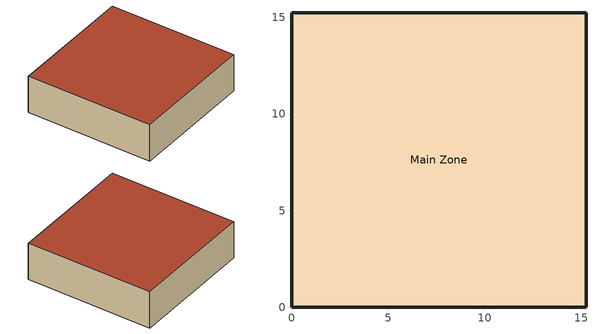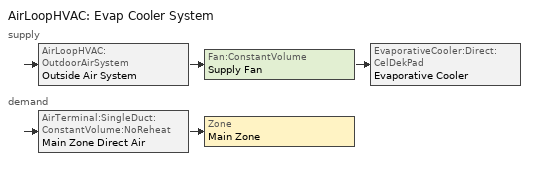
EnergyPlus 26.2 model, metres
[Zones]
Main Zone
 floor adiabatic (FLOOR): 15.24,0 0,0 0,15.24 15.24,15.24 z0
 wall outside (R13WALL): 0,0 15.24,0 15.24,15.24 0,15.24 0,0 z0:4.57
 roof outside (ROOF31): 0,15.24 0,0 15.24,0 15.24,15.24 z4.57
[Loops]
AirLoopHVAC 'Evap Cooler System'
 supply: AirLoopHVAC:OutdoorAirSystem 'Outside Air System' > Fan:ConstantVolume 'Supply Fan' > EvaporativeCooler:Direct:CelDekPad 'Evaporative Cooler'
 demand: AirTerminal:SingleDuct:ConstantVolume:NoReheat 'Main Zone Direct Air' > Zone 'Main Zone'
[Building]
Bldg: North Axis {deg}=0; Terrain=Suburbs; Loads Convergence Tolerance Value {W}=0.05; Temperature Convergence Tolerance Value {deltaC}=0.05; Solar Distribution=MinimalShadowing; Maximum Number of Warmup Days=30; Minimum Number of Warmup Days=6
[Site:Location]
Denver Centennial CO USA WMO=724666: Latitude {deg}=39.74; Longitude {deg}=-105.18; Time Zone {hr}=-7; Elevation {m}=1793
[SizingPeriod:DesignDay] Day of Month=21; Humidity Condition Type=Wetbulb; Barometric Pressure {Pa}=81560; Rain Indicator=No; Snow Indicator=No; Daylight Saving Time Indicator=No; Solar Model Indicator=ASHRAEClearSky
Name | Month | Day Type | Maximum Dry-Bulb Temperature {C} | Daily Dry-Bulb Temperature Range {deltaC} | Wetbulb or DewPoint at Maximum Dry-Bulb {C} | Wind Speed {m/s} | Wind Direction {deg} | Sky Clearness
Denver Centennial Ann Htg 99.6% Condns DB | 12 | WinterDesignDay | -18.8 | 0 | -18.8 | 3 | 340 | 0
Denver Centennial Ann Clg 1% Condns DB=>MWB | 7 | SummerDesignDay | 32 | 15.2 | 15.5 | 4.9 | 0 | 1
[Site:GroundTemperature:BuildingSurface]
18.89, 18.92, 19.02, 19.12, 19.21, 19.23, 19.07, 19.32, 19.09, 19.21, 19.13, 18.96
[Material:NoMass] Roughness=Rough; Thermal Absorptance=0.9; Solar Absorptance=0.75; Visible Absorptance=0.75
Name | Thermal Resistance {m2-K/W}
R13LAYER | 2.290965
R31LAYER | 5.456
[Material]
C5 - 4 IN HW CONCRETE: Roughness=MediumRough; Thickness {m}=0.101498; Conductivity {W/m-K}=1.729577; Density {kg/m3}=2242.585; Specific Heat {J/kg-K}=836.8; Thermal Absorptance=0.9; Solar Absorptance=0.65; Visible Absorptance=0.65
[Construction]
R13WALL: R13LAYER
FLOOR: C5 - 4 IN HW CONCRETE
ROOF31: R31LAYER
[Zone]
Main Zone: Type=1; Multiplier=1; Ceiling Height {m}=autocalculate; Volume {m3}=autocalculate
[ZoneInfiltration:DesignFlowRate]
Main Zone Infiltration: Zone or ZoneList or Space or SpaceList=Main Zone; Schedule=System Availability Schedule; Design Flow Rate Calculation Method=Flow/Zone; Design Flow Rate {m3/s}=0.02; Constant Term Coefficient=1; Temperature Term Coefficient=0; Velocity Term Coefficient=0; Velocity Squared Term Coefficient=0
[AirLoopHVAC]
Evap Cooler System: Design Supply Air Flow Rate {m3/s}=2
[AvailabilityManager:LowTemperatureTurnOff]
Low Temperature Turn Off Availability Manager: Temperature {C}=23
[AvailabilityManager:HighTemperatureTurnOn]
High Temperature Turn On Availability Manager: Temperature {C}=27
[Controller:OutdoorAir]
Outside Air Controller: Minimum Outdoor Air Flow Rate {m3/s}=2; Maximum Outdoor Air Flow Rate {m3/s}=2; Economizer Control Type=NoEconomizer; Economizer Control Action Type=ModulateFlow; Economizer Maximum Limit Dry-Bulb Temperature {C}=19; Economizer Minimum Limit Dry-Bulb Temperature {C}=4; Lockout Type=NoLockout; Minimum Limit Type=FixedMinimum
[Fan:ConstantVolume]
Supply Fan: Availability Schedule=Fan Availability Schedule; Fan Total Efficiency=0.7; Pressure Rise {Pa}=600; Maximum Flow Rate {m3/s}=2; Motor Efficiency=0.9; Motor In Airstream Fraction=1
[EvaporativeCooler:Direct:CelDekPad]
Evaporative Cooler: Availability Schedule=System Availability Schedule; Direct Pad Area {m2}=0.6; Direct Pad Depth {m}=0.2; Recirculating Water Pump Power Consumption {W}=225; Control Type=CONSTANT
[Zone equipment]
Main Zone: Main Zone Direct Air, Main Zone Baseboard
[AirTerminal:SingleDuct:ConstantVolume:NoReheat]
Main Zone Direct Air: Availability Schedule=System Availability Schedule; Maximum Air Flow Rate {m3/s}=1.5
[ZoneHVAC:Baseboard:Convective:Electric]
Main Zone Baseboard: Availability Schedule=System Availability Schedule; Heating Design Capacity Method=HeatingDesignCapacity; Heating Design Capacity {W}=8000; Efficiency=0.97
[ZoneControl:Thermostat]
Main Zone Thermostat: Zone or ZoneList=Main Zone; Control Type Schedule=Zone Control Type Sched; Control 1=Heating Setpoint
[ThermostatSetpoint:SingleHeating]
Heating Setpoint: Setpoint Temperature Schedule=Heating Setpoint Schedule
[EnergyManagementSystem:Sensor]
Name | Output:Variable or Output:Meter Name (sole source = Baseboard) | Key | Output:Variable or Output:Meter
SensorOnMeter | Heating:Electricity
SensorOnVariable |  | MAIN ZONE BASEBOARD | Baseboard Electricity Energy
[EnergyManagementSystem:Program]
NoOp: SET Dummy = 1
[EnergyManagementSystem:ProgramCallingManager]
MgrBeforeHVACRpt: EndOfSystemTimestepBeforeHVACReporting; NoOp
[EnergyManagementSystem:OutputVariable] Type of Data in Variable=Averaged; Update Frequency=ZoneTimestep; Units=J
Name | EMS Variable
EmsSensorOnMeter | SensorOnMeter
EmsSensorOnVariable | SensorOnVariable
[Schedule:Compact]
System Availability Schedule: THROUGH: 12/31, FOR: AllDays, UNTIL: 24:00, 1
Fan Availability Schedule: THROUGH: 12/31, FOR: AllDays, UNTIL: 12:00, 1, UNTIL: 24:00, 0
Zone Control Type Sched: Through: 12/31, For: AllDays, Until: 24:00, 1
Heating Setpoint Schedule: Through: 12/31, For: AllDays, Until: 24:00, 20
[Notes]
EMSSensorOnMeterLag_Issue7563.idf
Regression test for issue #7563: EMS:Sensor attached to a meter reads the
PREVIOUS timestep's value due to CurTSValue being refreshed in
UpdateDataandReport AFTER most EMS calling points. Sensors on an
Output:Variable are unaffected (they read live source pointers).
This IDF exposes the defect by pairing:
- An EMS:Sensor on the Electricity:Facility meter
- An EMS:Sensor on a source Output:Variable that feeds that meter
(Fan Electricity Energy)
Both are re-emitted via EMS:OutputVariable at ZoneTimestep. The SQL
output lets a downstream script verify:
- Output:Variable[t] == Output:Meter[t]  at every step
- EMS-sensor-on-variable[t] == Output:Variable[t]
- EMS-sensor-on-meter[t] == Output:Variable[t-1]  (the 1-step lag)
(Base model derived from 1ZoneEvapCooler.idf.)
Original file description follows:
1ZoneEvapCooler.idf
Basic file description:  This file models a small one-zone house with a whole-house direct evaporative cooler system.
Because evaporative coolers cannot be controlled with the ZoneControl:Thermostat object,
this file illustrates how an evaporative cooler system can be thermostatically controlled
in a crude manner using the AvailabilityManager objects:
AvailabilityManager:LowTemperatureTurnOff
AvailabilityManager:HighTemperatureTurnOn
Availability managers are capable of turning on or off the fan for an air system (or the pump
for a plant system) by monitoring temperature conditions at a user-specified system node.
In this model, the availability managers are monitoring the zone outlet air node to act as
a crude thermostatic control for the zone.
Keep in mind that availability manager control is "lagged".  This means that the node
conditions from the previous time step are used to make control decisions at the current
time step.
There are two ways to use the availability managers for controlling an evaporative cooler:
Method 1.  The fan is scheduled to be available at all times, meaning that the system
is on all the time by default.  This usually results in over-cooling.
To prevent over-cooling, the LOW TEMPERATURE TURN OFF object is used to
turn off the system fan when the temperature falls below the setpoint (23 C).
Method 2.  The fan is scheduled to be unavailable at all times, meaning that the system
is off all the time by default.  This usually results in under-cooling.
To prevent under-cooling, the HIGH TEMPERATURE TURN ON object is used to
turn on the system fan when the temperature rises above the setpoint (26 C).
With either method, all other equipment is scheduled to be always available.  In this file,
for demonstration purposes only, the fan is scheduled to be available from 12 AM-12 PM to
to demonstrate Method 1, and scheduled to be unavailable from 12 PM-12 AM for Method 2.
Note that ZoneControl:Thermostat is still used in this model to control the baseboard
heating in the winter, but it does not effect the evaporative cooler system.
Highlights:              Test of AvailabilityManagers for controlling an air system.
Simulation Location/Run: DENVER_STAPLETON_CO_USA_WMO_724690, 2 design days, 1 run period,
Run Control executes two design days (see RUN PERIOD object)
Location:                Denver, CO
Design Days:             DENVER_STAPLETON_CO_USA Annual Heating 99%, MaxDB=-16°C
DENVER_STAPLETON_CO_USA Annual Cooling (DB=>MWB) 1%, MaxDB=32.6°C MWB=15.5°C
Run Period (Weather File): Full Annual Simulation, DENVER_STAPLETON_CO_USA_WMO_724690
Run Control:             No zone or system sizing, design day run control (no weather file simulation)
Building:                Fictional 1 zone building with resistive walls based on 1ZoneUncontrolled example.
No windows.  No internal gains.  No internal mass.  The building is oriented due north.
Floor Area:              232.25 m2
Number of Stories:       1
WMO=724666 Time Zone=NAM        (GMT-07:00) Mountain Time (US & Canada)
Data Source=ASHRAE 2009 Annual Design Conditions
Using Design Conditions from "Climate Design Data 2009 ASHRAE Handbook"
Denver Centennial CO USA Extreme Annual Wind Speeds, 1%=11.1m/s, 2.5%=9.5m/s, 5%=8.4m/s
Denver Centennial CO USA Extreme Annual Temperatures, Max Drybulb=-22.9°C Min Drybulb=36.1°C
Denver Centennial CO USA Annual Heating Design Conditions Wind Speed=3m/s Wind Dir=340
Coldest Month=December
Denver Centennial CO USA Annual Heating 99.6%, MaxDB=-18.8°C
